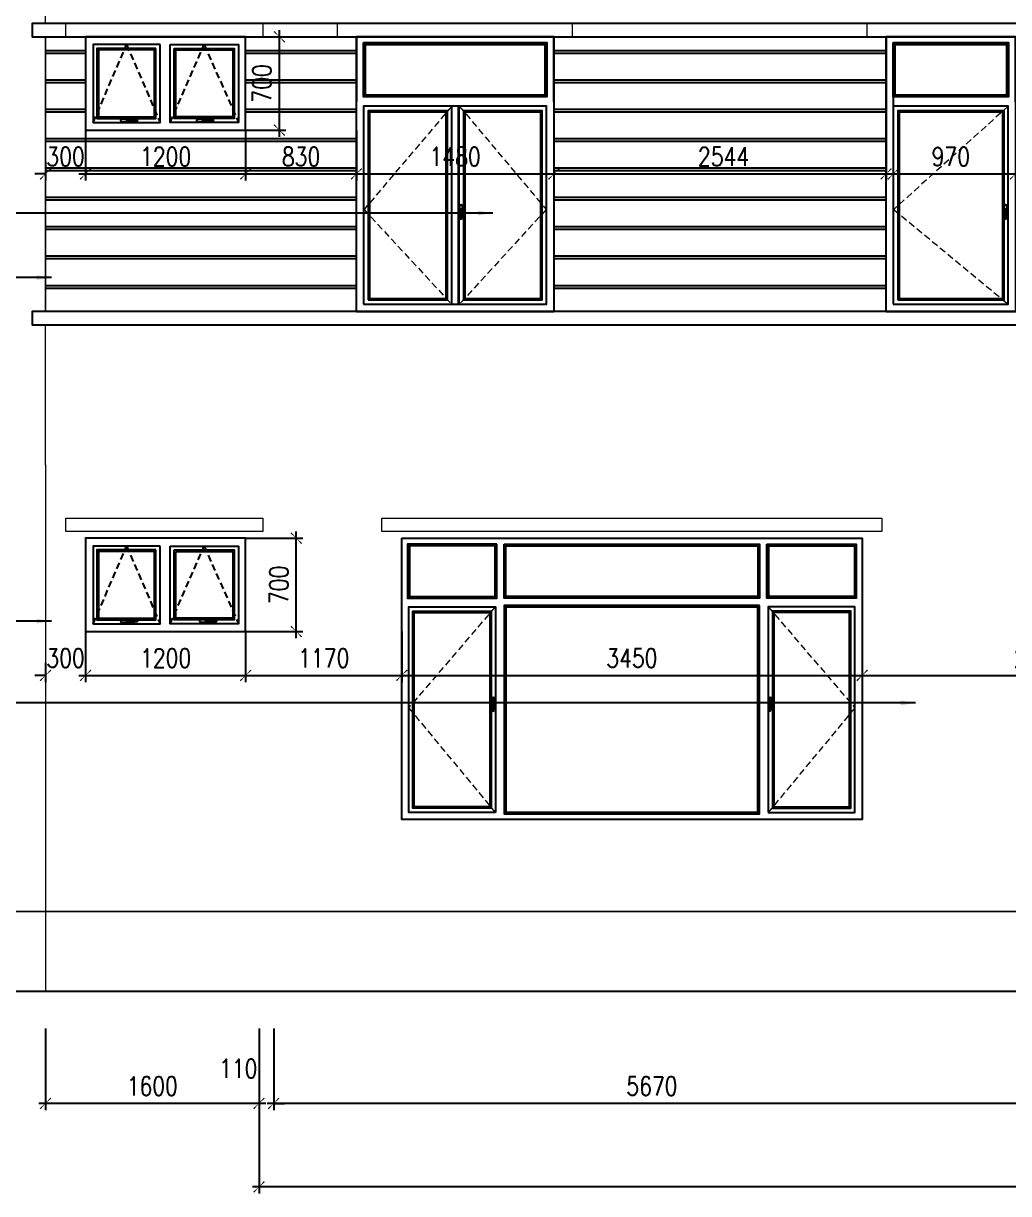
# Model space of a CAD drawing. Header units: millimetres. Extents: x -34806 to 662668, y 63228 to 99452.
# Drawn here: x 372965 to 380349, y 74978 to 83752 of the extents above; entities that cross this region are included whole.
import ezdxf

# ---------------------------------------------------------------- set-up
doc = ezdxf.new("R2010")
doc.units = ezdxf.units.MM
doc.header["$LTSCALE"] = 200
doc.header["$MEASUREMENT"] = 0
doc.header["$PDMODE"] = 3
doc.header["$PDSIZE"] = 50
doc.linetypes.add('HIDDEN', pattern=[0.375, 0.25, -0.125])
doc.layers.get('0').update_dxf_attribs({"color": 95, "linetype": 'CONTINUOUS'})
doc.layers.get('DEFPOINTS').update_dxf_attribs({"linetype": 'CONTINUOUS'})
for name, color, linetype in [('COT', 2, 'CONTINUOUS'), ('DIM', 1, 'CONTINUOUS'), ('Net_Manh', 155, 'CONTINUOUS'), ('Net_Thay', 7, 'CONTINUOUS'), ('TPTA-Text', 253, 'CONTINUOUS'), ('TPTA-Virtural', 253, 'CONTINUOUS'), ('wood', 254, 'CONTINUOUS')]:
    doc.layers.add(name, color=color, linetype=linetype)
for name, color, linetype, lineweight in [('hatch', 251, 'CONTINUOUS', 5), ('nep', 4, 'CONTINUOUS', 30), ('thay', 7, 'CONTINUOUS', 18), ('VU', 8, 'HIDDEN', 13)]:
    doc.layers.add(name, color=color, linetype=linetype, lineweight=lineweight)
doc.styles.add('RomanS', font='romans.shx', dxfattribs={"width": 0.8})
doc.dimstyles.new('D1', dxfattribs={"dimtxt": 140, "dimasz": 80, "dimexe": 50, "dimexo": 0, "dimgap": 60, "dimtad": 1, "dimdec": 0, "dimzin": 0, "dimdsep": 46, "dimtxsty": 'RomanS', "dimblk1": 'ARCHTICK', "dimblk2": 'ARCHTICK', "dimsah": 1, "dimcen": 100, "dimdle": 50, "dimclrt": 7, "dimadec": 0, "dimazin": 0, "dimtfac": 0.005, "dimtdec": 0, "dimtix": 1, "dimtofl": 0, "dimtmove": 2, "dimatfit": 3, "dimldrblk": 'ARCHTICK', "dimfxl": 1, "dimtvp": 0.8, "dimtolj": 1, "dimtzin": 0, "dimarcsym": 0})
doc.dimstyles.new('DIM-A3', dxfattribs={"dimscale": 0, "dimtxt": 160, "dimasz": 110, "dimexe": 110, "dimexo": 0, "dimgap": 110, "dimtad": 1, "dimdec": 0, "dimdsep": 46, "dimtxsty": 'RomanS', "dimblk1": 'ARCHTICK', "dimblk2": 'ARCHTICK', "dimsah": 1, "dimcen": 0.09, "dimdle": 110, "dimclrd": 256, "dimclre": 256, "dimclrt": 14, "dimadec": 0, "dimazin": 0, "dimtfac": 1, "dimtdec": 0, "dimtix": 1, "dimtmove": 2, "dimatfit": 3, "dimfxl": 110, "dimtolj": 1, "dimarcsym": 0})

# ---------------------------------------------------------------- blocks, each defined once
blk = doc.blocks.new('_ArchTick')
at = {"layer": 'DIM', "color": 150}
blk.add_lwpolyline([(0.5, 0.5, 0.133, 0, 0), (0, 0, 0, 0.133, 0), (-0.5, -0.5, 0.133, 0.133, 0)], format="xyseb", dxfattribs=at)
blk = doc.blocks.new('*D126')
at = {"layer": 'DEFPOINTS', "color": 0}
for p in [(374730.7, 76216.2), (386950.7, 76216.2), (374730.7, 75028.2)]:
    blk.add_point(p, dxfattribs=at)
at = {"layer": 'DIM', "color": 0, "lineweight": -2}
for p, q in [((374730.7, 76216.2), (374730.7, 74978.2)), ((386950.7, 76216.2), (386950.7, 74978.2)), ((387000.7, 75028.2), (374680.7, 75028.2))]:
    blk.add_line(p, q, dxfattribs=at)
at = {"layer": 'DIM', "color": 0, "lineweight": -2, "xscale": 80, "yscale": 80, "zscale": 80, "rotation": 180}
blk.add_blockref('_ArchTick', (374730.7, 75028.2), dxfattribs=at)
at = {"layer": 'DIM', "color": 0, "lineweight": -2, "xscale": 80, "yscale": 80, "zscale": 80}
blk.add_blockref('_ArchTick', (386950.7, 75028.2), dxfattribs=at)
at = {"layer": 'DIM', "color": 7, "insert": (380900.7, 75158.2), "char_height": 140, "attachment_point": 5, "style": 'RomanS'}
blk.add_mtext('\\A1;12220', dxfattribs=at)
blk = doc.blocks.new('*D127')
at = {"layer": 'DEFPOINTS', "color": 0}
for p in [(373130.7, 76216.2), (374730.7, 76216.2), (373130.7, 75654.5)]:
    blk.add_point(p, dxfattribs=at)
at = {"layer": 'DIM', "color": 0, "lineweight": -2}
for p, q in [((373130.7, 76216.2), (373130.7, 75604.5)), ((374730.7, 76216.2), (374730.7, 75604.5)), ((374780.7, 75654.5), (373080.7, 75654.5))]:
    blk.add_line(p, q, dxfattribs=at)
at = {"layer": 'DIM', "color": 0, "lineweight": -2, "xscale": 80, "yscale": 80, "zscale": 80, "rotation": 180}
blk.add_blockref('_ArchTick', (373130.7, 75654.5), dxfattribs=at)
at = {"layer": 'DIM', "color": 0, "lineweight": -2, "xscale": 80, "yscale": 80, "zscale": 80}
blk.add_blockref('_ArchTick', (374730.7, 75654.5), dxfattribs=at)
at = {"layer": 'DIM', "color": 7, "insert": (373930.7, 75784.5), "char_height": 140, "attachment_point": 5, "style": 'RomanS'}
blk.add_mtext('\\A1;1600', dxfattribs=at)
blk = doc.blocks.new('*D128')
at = {"layer": 'DEFPOINTS', "color": 0}
for p in [(374840.7, 76216.2), (380510.7, 76192.4), (374840.7, 75654.5)]:
    blk.add_point(p, dxfattribs=at)
at = {"layer": 'DIM', "color": 0, "lineweight": -2}
for p, q in [((374840.7, 76216.2), (374840.7, 75604.5)), ((380510.7, 76192.4), (380510.7, 75604.5)), ((380560.7, 75654.5), (374790.7, 75654.5))]:
    blk.add_line(p, q, dxfattribs=at)
at = {"layer": 'DIM', "color": 0, "lineweight": -2, "xscale": 80, "yscale": 80, "zscale": 80, "rotation": 180}
blk.add_blockref('_ArchTick', (374840.7, 75654.5), dxfattribs=at)
at = {"layer": 'DIM', "color": 0, "lineweight": -2, "xscale": 80, "yscale": 80, "zscale": 80}
blk.add_blockref('_ArchTick', (380510.7, 75654.5), dxfattribs=at)
at = {"layer": 'DIM', "color": 7, "insert": (377675.7, 75784.5), "char_height": 140, "attachment_point": 5, "style": 'RomanS'}
blk.add_mtext('\\A1;5670', dxfattribs=at)
blk = doc.blocks.new('tn')
at = {"layer": 'wood', "ltscale": 0.5}
for p, q in [((65303.5, -42411.1), (65303.5, -42422.8)), ((65303.6, -42423.4), (65305.2, -42426.5)), ((65305.4, -42427), (65305.4, -42482.4)), ((65314, -42427), (65314, -42482.4)), ((65315.7, -42423.4), (65314.2, -42426.5)), ((65315.9, -42411.1), (65315.9, -42422.8))]:
    blk.add_line(p, q, dxfattribs=at)
for points in [[(65300.1, -42367), (65300.1, -42457.3)], [(65319.3, -42417.3), (65319.3, -42367)], [(65319.3, -42457.3), (65319.3, -42417.3)]]:
    blk.add_lwpolyline(points, dxfattribs=at)
blk.add_circle((65309.7, -42411.1), 1.75, dxfattribs=at)
for centre, radius, start, end in [((65309.7, -42367), 9.61, 0, 180), ((65309.7, -42457.3), 9.61, 180, 243.1549), ((65309.7, -42411.1), 8.28, 318.25899, 221.74101), ((65309.7, -42411.1), 8.28, 48.25899, 221.74101), ((65309.7, -42411.1), 6.18, 0, 180), ((65304.7, -42422.8), 1.2, 180, 207.19267), ((65304.2, -42427), 1.2, 0, 27.19267), ((65315.2, -42427), 1.2, 152.80733, 180), ((65309.7, -42457.3), 9.61, 296.8451, 0), ((65314.7, -42422.8), 1.2, 332.80733, 0), ((65309.7, -42482.4), 4.34, 180, 0)]:
    blk.add_arc(centre, radius, start, end, dxfattribs=at)
blk = doc.blocks.new('*D530')
at = {"layer": 'DEFPOINTS', "color": 0}
for p in [(373430.7, 79192.3), (373130.7, 78957.4), (373430.7, 78863.7)]:
    blk.add_point(p, dxfattribs=at)
at = {"layer": 'DIM', "color": 0, "lineweight": -2}
for p, q in [((373430.7, 79192.3), (373430.7, 78813.7)), ((373130.7, 78957.4), (373130.7, 78813.7)), ((373130.7, 78863.7), (373050.7, 78863.7)), ((373430.7, 78863.7), (373510.7, 78863.7))]:
    blk.add_line(p, q, dxfattribs=at)
at = {"layer": 'DIM', "color": 0, "lineweight": -2, "xscale": 80, "yscale": 80, "zscale": 80}
blk.add_blockref('_ArchTick', (373130.7, 78863.7), dxfattribs=at)
at = {"layer": 'DIM', "color": 0, "lineweight": -2, "xscale": 80, "yscale": 80, "zscale": 80, "rotation": 180}
blk.add_blockref('_ArchTick', (373430.7, 78863.7), dxfattribs=at)
at = {"layer": 'DIM', "color": 7, "insert": (373280.7, 78993.7), "char_height": 140, "attachment_point": 5, "style": 'RomanS'}
blk.add_mtext('\\A1;300', dxfattribs=at)
blk = doc.blocks.new('*D531')
at = {"layer": 'DEFPOINTS', "color": 0}
for p in [(373430.7, 79192.3), (374630.7, 79192.3), (374630.7, 78863.7)]:
    blk.add_point(p, dxfattribs=at)
at = {"layer": 'DIM', "color": 0, "lineweight": -2}
for p, q in [((373430.7, 79192.3), (373430.7, 78813.7)), ((374630.7, 79192.3), (374630.7, 78813.7)), ((373380.7, 78863.7), (374680.7, 78863.7))]:
    blk.add_line(p, q, dxfattribs=at)
at = {"layer": 'DIM', "color": 0, "lineweight": -2, "xscale": 80, "yscale": 80, "zscale": 80, "rotation": 180}
blk.add_blockref('_ArchTick', (373430.7, 78863.7), dxfattribs=at)
at = {"layer": 'DIM', "color": 0, "lineweight": -2, "xscale": 80, "yscale": 80, "zscale": 80}
blk.add_blockref('_ArchTick', (374630.7, 78863.7), dxfattribs=at)
at = {"layer": 'DIM', "color": 7, "insert": (374030.7, 78993.7), "char_height": 140, "attachment_point": 5, "style": 'RomanS'}
blk.add_mtext('\\A1;1200', dxfattribs=at)
blk = doc.blocks.new('*D532')
at = {"layer": 'DEFPOINTS', "color": 0}
for p in [(374630.7, 79192.3), (375800.6, 79192.3), (375800.6, 78863.7)]:
    blk.add_point(p, dxfattribs=at)
at = {"layer": 'DIM', "color": 0, "lineweight": -2}
for p, q in [((374630.7, 79192.3), (374630.7, 78813.7)), ((375800.6, 79192.3), (375800.6, 78813.7)), ((374580.7, 78863.7), (375850.6, 78863.7))]:
    blk.add_line(p, q, dxfattribs=at)
at = {"layer": 'DIM', "color": 0, "lineweight": -2, "xscale": 80, "yscale": 80, "zscale": 80, "rotation": 180}
blk.add_blockref('_ArchTick', (374630.7, 78863.7), dxfattribs=at)
at = {"layer": 'DIM', "color": 0, "lineweight": -2, "xscale": 80, "yscale": 80, "zscale": 80}
blk.add_blockref('_ArchTick', (375800.6, 78863.7), dxfattribs=at)
at = {"layer": 'DIM', "color": 7, "insert": (375215.6, 78993.7), "char_height": 140, "attachment_point": 5, "style": 'RomanS'}
blk.add_mtext('\\A1;1170', dxfattribs=at)
blk = doc.blocks.new('*D533')
at = {"layer": 'DEFPOINTS', "color": 0}
for p in [(379251.7, 79192.2), (381911.3, 79192.3), (381911.3, 78863.7)]:
    blk.add_point(p, dxfattribs=at)
at = {"layer": 'DIM', "color": 0, "lineweight": -2}
for p, q in [((379251.7, 79192.2), (379251.7, 78813.7)), ((381911.3, 79192.3), (381911.3, 78813.7)), ((379201.7, 78863.7), (381961.3, 78863.7))]:
    blk.add_line(p, q, dxfattribs=at)
at = {"layer": 'DIM', "color": 0, "lineweight": -2, "xscale": 80, "yscale": 80, "zscale": 80, "rotation": 180}
blk.add_blockref('_ArchTick', (379251.7, 78863.7), dxfattribs=at)
at = {"layer": 'DIM', "color": 0, "lineweight": -2, "xscale": 80, "yscale": 80, "zscale": 80}
blk.add_blockref('_ArchTick', (381911.3, 78863.7), dxfattribs=at)
at = {"layer": 'DIM', "color": 7, "insert": (380581.5, 78993.7), "char_height": 140, "attachment_point": 5, "style": 'RomanS'}
blk.add_mtext('\\A1;2660', dxfattribs=at)
blk = doc.blocks.new('*D538')
at = {"layer": 'DEFPOINTS', "color": 0}
for p in [(373430.7, 82952.3), (373130.7, 82717.4), (373430.7, 82623.7)]:
    blk.add_point(p, dxfattribs=at)
at = {"layer": 'DIM', "color": 0, "lineweight": -2}
for p, q in [((373430.7, 82952.3), (373430.7, 82573.7)), ((373130.7, 82717.4), (373130.7, 82573.7)), ((373130.7, 82623.7), (373050.7, 82623.7)), ((373430.7, 82623.7), (373510.7, 82623.7))]:
    blk.add_line(p, q, dxfattribs=at)
at = {"layer": 'DIM', "color": 0, "lineweight": -2, "xscale": 80, "yscale": 80, "zscale": 80}
blk.add_blockref('_ArchTick', (373130.7, 82623.7), dxfattribs=at)
at = {"layer": 'DIM', "color": 0, "lineweight": -2, "xscale": 80, "yscale": 80, "zscale": 80, "rotation": 180}
blk.add_blockref('_ArchTick', (373430.7, 82623.7), dxfattribs=at)
at = {"layer": 'DIM', "color": 7, "insert": (373280.7, 82753.7), "char_height": 140, "attachment_point": 5, "style": 'RomanS'}
blk.add_mtext('\\A1;300', dxfattribs=at)
blk = doc.blocks.new('*D539')
at = {"layer": 'DEFPOINTS', "color": 0}
for p in [(373430.7, 82952.3), (374630.7, 82952.3), (374630.7, 82623.7)]:
    blk.add_point(p, dxfattribs=at)
at = {"layer": 'DIM', "color": 0, "lineweight": -2}
for p, q in [((373430.7, 82952.3), (373430.7, 82573.7)), ((374630.7, 82952.3), (374630.7, 82573.7)), ((373380.7, 82623.7), (374680.7, 82623.7))]:
    blk.add_line(p, q, dxfattribs=at)
at = {"layer": 'DIM', "color": 0, "lineweight": -2, "xscale": 80, "yscale": 80, "zscale": 80, "rotation": 180}
blk.add_blockref('_ArchTick', (373430.7, 82623.7), dxfattribs=at)
at = {"layer": 'DIM', "color": 0, "lineweight": -2, "xscale": 80, "yscale": 80, "zscale": 80}
blk.add_blockref('_ArchTick', (374630.7, 82623.7), dxfattribs=at)
at = {"layer": 'DIM', "color": 7, "insert": (374030.7, 82753.7), "char_height": 140, "attachment_point": 5, "style": 'RomanS'}
blk.add_mtext('\\A1;1200', dxfattribs=at)
blk = doc.blocks.new('*D540')
at = {"layer": 'DEFPOINTS', "color": 0}
for p in [(374630.7, 82952.3), (375460.7, 82952.3), (375460.7, 82623.7)]:
    blk.add_point(p, dxfattribs=at)
at = {"layer": 'DIM', "color": 0, "lineweight": -2}
for p, q in [((374630.7, 82952.3), (374630.7, 82573.7)), ((375460.7, 82952.3), (375460.7, 82573.7)), ((374580.7, 82623.7), (375510.7, 82623.7))]:
    blk.add_line(p, q, dxfattribs=at)
at = {"layer": 'DIM', "color": 0, "lineweight": -2, "xscale": 80, "yscale": 80, "zscale": 80, "rotation": 180}
blk.add_blockref('_ArchTick', (374630.7, 82623.7), dxfattribs=at)
at = {"layer": 'DIM', "color": 0, "lineweight": -2, "xscale": 80, "yscale": 80, "zscale": 80}
blk.add_blockref('_ArchTick', (375460.7, 82623.7), dxfattribs=at)
at = {"layer": 'DIM', "color": 7, "insert": (375045.7, 82753.7), "char_height": 140, "attachment_point": 5, "style": 'RomanS'}
blk.add_mtext('\\A1;830', dxfattribs=at)
blk = doc.blocks.new('*D541')
at = {"layer": 'DEFPOINTS', "color": 0}
for p in [(375460.7, 82952.3), (376940.7, 82952.3), (376940.7, 82623.7)]:
    blk.add_point(p, dxfattribs=at)
at = {"layer": 'DIM', "color": 0, "lineweight": -2}
for p, q in [((375460.7, 82952.3), (375460.7, 82573.7)), ((376940.7, 82952.3), (376940.7, 82573.7)), ((375410.7, 82623.7), (376990.7, 82623.7))]:
    blk.add_line(p, q, dxfattribs=at)
at = {"layer": 'DIM', "color": 0, "lineweight": -2, "xscale": 80, "yscale": 80, "zscale": 80, "rotation": 180}
blk.add_blockref('_ArchTick', (375460.7, 82623.7), dxfattribs=at)
at = {"layer": 'DIM', "color": 0, "lineweight": -2, "xscale": 80, "yscale": 80, "zscale": 80}
blk.add_blockref('_ArchTick', (376940.7, 82623.7), dxfattribs=at)
at = {"layer": 'DIM', "color": 7, "insert": (376200.7, 82753.7), "char_height": 140, "attachment_point": 5, "style": 'RomanS'}
blk.add_mtext('\\A1;1480', dxfattribs=at)
blk = doc.blocks.new('*D567')
at = {"layer": 'DEFPOINTS', "color": 0}
for p in [(379484.9, 83498.4), (376940.7, 82952.3), (379484.9, 82623.7)]:
    blk.add_point(p, dxfattribs=at)
at = {"layer": 'DIM', "color": 0, "lineweight": -2}
for p, q in [((379484.9, 83498.4), (379484.9, 82573.7)), ((376940.7, 82952.3), (376940.7, 82573.7)), ((376890.7, 82623.7), (379534.9, 82623.7))]:
    blk.add_line(p, q, dxfattribs=at)
at = {"layer": 'DIM', "color": 0, "lineweight": -2, "xscale": 80, "yscale": 80, "zscale": 80, "rotation": 180}
blk.add_blockref('_ArchTick', (376940.7, 82623.7), dxfattribs=at)
at = {"layer": 'DIM', "color": 0, "lineweight": -2, "xscale": 80, "yscale": 80, "zscale": 80}
blk.add_blockref('_ArchTick', (379484.9, 82623.7), dxfattribs=at)
at = {"layer": 'DIM', "color": 7, "insert": (378212.8, 82753.7), "char_height": 140, "attachment_point": 5, "style": 'RomanS'}
blk.add_mtext('\\A1;2544', dxfattribs=at)
blk = doc.blocks.new('*D568')
at = {"layer": 'DEFPOINTS', "color": 0}
for p in [(379430.9, 83271.8), (380400.7, 83271.8), (380400.7, 82623.7)]:
    blk.add_point(p, dxfattribs=at)
at = {"layer": 'DIM', "color": 0, "lineweight": -2}
for p, q in [((379430.9, 83271.8), (379430.9, 82573.7)), ((380400.7, 83271.8), (380400.7, 82573.7)), ((379380.9, 82623.7), (380450.7, 82623.7))]:
    blk.add_line(p, q, dxfattribs=at)
at = {"layer": 'DIM', "color": 0, "lineweight": -2, "xscale": 80, "yscale": 80, "zscale": 80, "rotation": 180}
blk.add_blockref('_ArchTick', (379430.9, 82623.7), dxfattribs=at)
at = {"layer": 'DIM', "color": 0, "lineweight": -2, "xscale": 80, "yscale": 80, "zscale": 80}
blk.add_blockref('_ArchTick', (380400.7, 82623.7), dxfattribs=at)
at = {"layer": 'DIM', "color": 7, "insert": (379915.8, 82753.7), "char_height": 140, "attachment_point": 5, "style": 'RomanS'}
blk.add_mtext('\\A1;970', dxfattribs=at)
blk = doc.blocks.new('*D572')
at = {"layer": 'DEFPOINTS', "color": 0}
for p in [(379430.9, 82952.3), (380400.7, 82952.3), (380400.7, 82623.7)]:
    blk.add_point(p, dxfattribs=at)
at = {"layer": 'DIM', "color": 0, "lineweight": -2}
for p, q in [((379430.9, 82952.3), (379430.9, 82573.7)), ((380400.7, 82952.3), (380400.7, 82573.7)), ((379380.9, 82623.7), (380450.7, 82623.7))]:
    blk.add_line(p, q, dxfattribs=at)
at = {"layer": 'DIM', "color": 0, "lineweight": -2, "xscale": 80, "yscale": 80, "zscale": 80, "rotation": 180}
blk.add_blockref('_ArchTick', (379430.9, 82623.7), dxfattribs=at)
at = {"layer": 'DIM', "color": 0, "lineweight": -2, "xscale": 80, "yscale": 80, "zscale": 80}
blk.add_blockref('_ArchTick', (380400.7, 82623.7), dxfattribs=at)
at = {"layer": 'DIM', "color": 7, "insert": (379915.8, 82753.7), "char_height": 140, "attachment_point": 5, "style": 'RomanS'}
blk.add_mtext('\\A1;970', dxfattribs=at)
blk = doc.blocks.new('*D574')
at = {"layer": 'DEFPOINTS', "color": 0}
for p in [(374730.7, 76216.2), (374840.7, 76216.2), (374730.7, 75654.5)]:
    blk.add_point(p, dxfattribs=at)
at = {"layer": 'DIM', "color": 0, "lineweight": -2}
for p, q in [((374730.7, 76216.2), (374730.7, 75604.5)), ((374840.7, 76216.2), (374840.7, 75604.5)), ((374730.7, 75654.5), (374650.7, 75654.5)), ((374840.7, 75654.5), (374920.7, 75654.5))]:
    blk.add_line(p, q, dxfattribs=at)
at = {"layer": 'DIM', "color": 0, "lineweight": -2, "xscale": 80, "yscale": 80, "zscale": 80}
blk.add_blockref('_ArchTick', (374730.7, 75654.5), dxfattribs=at)
at = {"layer": 'DIM', "color": 0, "lineweight": -2, "xscale": 80, "yscale": 80, "zscale": 80, "rotation": 180}
blk.add_blockref('_ArchTick', (374840.7, 75654.5), dxfattribs=at)
at = {"layer": 'DIM', "color": 7, "insert": (374575.3, 75915.7), "char_height": 140, "attachment_point": 5, "style": 'RomanS'}
blk.add_mtext('\\A1;110', dxfattribs=at)
blk = doc.blocks.new('*D918')
at = {"layer": 'DEFPOINTS', "color": 0}
for p in [(375800.7, 79192.3), (379250.7, 79192.3), (379250.7, 78863.8)]:
    blk.add_point(p, dxfattribs=at)
at = {"layer": 'DIM', "color": 0, "lineweight": -2}
for p, q in [((375800.7, 79192.3), (375800.7, 78813.8)), ((379250.7, 79192.3), (379250.7, 78813.8)), ((375750.7, 78863.8), (379300.7, 78863.8))]:
    blk.add_line(p, q, dxfattribs=at)
at = {"layer": 'DIM', "color": 0, "lineweight": -2, "xscale": 80, "yscale": 80, "zscale": 80, "rotation": 180}
blk.add_blockref('_ArchTick', (375800.7, 78863.8), dxfattribs=at)
at = {"layer": 'DIM', "color": 0, "lineweight": -2, "xscale": 80, "yscale": 80, "zscale": 80}
blk.add_blockref('_ArchTick', (379250.7, 78863.8), dxfattribs=at)
at = {"layer": 'DIM', "color": 7, "insert": (377525.7, 78993.8), "char_height": 140, "attachment_point": 5, "style": 'RomanS'}
blk.add_mtext('\\A1;3450', dxfattribs=at)
blk = doc.blocks.new('*D1017')
at = {"color": 0, "lineweight": -2}
for p, q in [((374630.7, 83652.3), (374933, 83652.3)), ((374883, 83702.3), (374883, 82902.3)), ((374630.7, 82952.3), (374933, 82952.3))]:
    blk.add_line(p, q, dxfattribs=at)
at = {"layer": 'DEFPOINTS', "color": 0}
for p in [(374630.7, 83652.3), (374630.7, 82952.3), (374883, 82952.3)]:
    blk.add_point(p, dxfattribs=at)
at = {"color": 0, "lineweight": -2, "xscale": 80, "yscale": 80, "zscale": 80}
for p, rotation in [((374883, 83652.3), 90), ((374883, 82952.3), 270)]:
    blk.add_blockref('_ArchTick', p, dxfattribs=dict(at, rotation=rotation))
at = {"color": 7, "insert": (374753, 83302.3), "char_height": 140, "attachment_point": 5, "rotation": 90, "style": 'RomanS'}
blk.add_mtext('\\A1;700', dxfattribs=at)
blk = doc.blocks.new('*D1018')
at = {"color": 0, "lineweight": -2}
for p, q in [((375010, 79142.3), (375010, 79942.3)), ((374630.7, 79892.3), (375060, 79892.3)), ((374630.7, 79192.3), (375060, 79192.3))]:
    blk.add_line(p, q, dxfattribs=at)
at = {"layer": 'DEFPOINTS', "color": 0}
for p in [(374630.7, 79892.3), (375010, 79892.3), (374630.7, 79192.3)]:
    blk.add_point(p, dxfattribs=at)
at = {"color": 0, "lineweight": -2, "xscale": 80, "yscale": 80, "zscale": 80}
for p, rotation in [((375010, 79892.3), 90), ((375010, 79192.3), 270)]:
    blk.add_blockref('_ArchTick', p, dxfattribs=dict(at, rotation=rotation))
at = {"color": 7, "insert": (374880, 79542.3), "char_height": 140, "attachment_point": 5, "rotation": 90, "style": 'RomanS'}
blk.add_mtext('\\A1;700', dxfattribs=at)

msp = doc.modelspace()

# ---------------------------------------------------------------- linework, layer by layer
at = {"layer": 'COT'}
msp.add_line((393389.2, 76492.3), (364982.3, 76492.3), dxfattribs=at)
at = {"layer": 'hatch'}
for p, q in [((373130.7, 83652.3), (373130.7, 81592.3)), ((393389.2, 77092.3), (364982.3, 77092.3)), ((367725.7, 77092.3), (393389.2, 77092.3)), ((380350.7, 77092.3), (373130.7, 77092.3))]:
    msp.add_line(p, q, dxfattribs=at)
msp.add_lwpolyline([(375800.7, 77782.3), (379250.7, 77782.3), (379250.7, 79892.4), (375800.7, 79892.4)], close=True, dxfattribs=at)
at = {"layer": 'nep', "ltscale": 0.5}
for p, q in [((376237.6, 82350.9), (376237.6, 82337.1)), ((376237.8, 82336.4), (376239.7, 82332.8)), ((376239.8, 82332.2), (376239.8, 82290.6)), ((376250, 82332.2), (376250, 82290.6)), ((376252, 82336.4), (376250.1, 82332.8)), ((376252.2, 82350.9), (376252.2, 82337.1)), ((380319.7, 82350.9), (380319.7, 82337.1)), ((380319.8, 82336.4), (380321.7, 82332.8)), ((380321.8, 82332.2), (380321.8, 82290.6)), ((380332, 82332.2), (380332, 82290.6)), ((380334, 82336.4), (380332.2, 82332.8)), ((380334.2, 82350.9), (380334.2, 82337.1))]:
    msp.add_line(p, q, dxfattribs=at)
for points in [[(376233.6, 82343.6), (376233.6, 82381.6)], [(376233.6, 82320.1), (376233.6, 82343.6)], [(376256.2, 82381.6), (376256.2, 82320.1)], [(380315.6, 82343.6), (380315.6, 82381.6)], [(380315.6, 82320.1), (380315.6, 82343.6)], [(380338.2, 82381.6), (380338.2, 82320.1)]]:
    msp.add_lwpolyline(points, dxfattribs=at)
for centre in [(376244.9, 82350.9), (380326.9, 82350.9)]:
    msp.add_circle(centre, 2.05, dxfattribs=at)
for centre, radius, start, end in [((376244.9, 82381.6), 11.3, 0, 180), ((380326.9, 82381.6), 11.3, 0, 180), ((376244.9, 82320.1), 11.3, 180, 243.1549), ((376244.9, 82350.9), 9.72, 318.25899, 221.74101), ((376244.9, 82350.9), 7.25, 0, 180), ((376239.1, 82337.1), 1.4, 180, 207.19267), ((376244.9, 82350.9), 9.72, 318.25899, 131.74101), ((376238.4, 82332.2), 1.4, 0, 27.19267), ((376251.4, 82332.2), 1.4, 152.80733, 180), ((376244.9, 82320.1), 11.3, 296.8451, 0), ((376250.7, 82337.1), 1.4, 332.80733, 0), ((380326.9, 82320.1), 11.3, 180, 243.1549), ((380326.9, 82350.9), 9.72, 318.25899, 221.74101), ((380326.9, 82350.9), 7.25, 0, 180), ((380321.1, 82337.1), 1.4, 180, 207.19267), ((380326.9, 82350.9), 9.72, 318.25899, 131.74101), ((380320.4, 82332.2), 1.4, 0, 27.19267), ((380333.4, 82332.2), 1.4, 152.80733, 180), ((380326.9, 82320.1), 11.3, 296.8451, 0), ((380332.8, 82337.1), 1.4, 332.80733, 0), ((376244.9, 82290.6), 5.09, 180, 0), ((380326.9, 82290.6), 5.09, 180, 0)]:
    msp.add_arc(centre, radius, start, end, dxfattribs=at)
at = {"layer": 'Net_Manh'}
for p, q in [((373130.7, 83548.3), (373430.7, 83548.3)), ((374630.7, 83548.3), (375460.7, 83548.3)), ((376940.7, 83548.3), (379430.9, 83548.3)), ((373130.7, 83528.3), (373430.7, 83528.3)), ((374630.7, 83528.3), (375460.7, 83528.3)), ((376940.7, 83528.3), (379430.9, 83528.3)), ((373130.7, 83328.3), (373430.7, 83328.3)), ((373130.7, 83308.3), (373430.7, 83308.3)), ((374630.7, 83328.3), (375460.7, 83328.3)), ((374630.7, 83308.3), (375460.7, 83308.3)), ((376940.7, 83328.3), (379430.9, 83328.3)), ((376940.7, 83308.3), (379430.9, 83308.3)), ((373130.7, 83108.3), (373430.7, 83108.3)), ((374630.7, 83108.3), (375460.7, 83108.3)), ((376940.7, 83108.3), (379430.9, 83108.3)), ((373130.7, 83088.3), (373430.7, 83088.3)), ((374630.7, 83088.3), (375460.7, 83088.3)), ((376940.7, 83088.3), (379430.9, 83088.3)), ((373130.7, 82888.3), (375460.7, 82888.3)), ((373130.7, 82868.3), (375460.7, 82868.3)), ((376940.7, 82888.3), (379430.9, 82888.3)), ((376940.7, 82868.3), (379430.9, 82868.3)), ((373130.7, 82668.3), (375460.7, 82668.3)), ((376940.7, 82668.3), (379430.9, 82668.3)), ((373130.7, 82648.3), (375460.7, 82648.3)), ((376940.7, 82648.3), (379430.9, 82648.3)), ((373130.7, 82448.3), (375460.7, 82448.3)), ((373130.7, 82428.3), (375460.7, 82428.3)), ((376940.7, 82448.3), (379430.9, 82448.3)), ((376940.7, 82428.3), (379430.9, 82428.3)), ((373130.7, 82228.3), (375460.7, 82228.3)), ((376940.7, 82228.3), (379430.9, 82228.3)), ((373130.7, 82208.3), (375460.7, 82208.3)), ((376940.7, 82208.3), (379430.9, 82208.3)), ((373130.7, 82008.3), (375460.7, 82008.3)), ((373130.7, 81988.3), (375460.7, 81988.3)), ((376940.7, 82008.3), (379430.9, 82008.3)), ((376940.7, 81988.3), (379430.9, 81988.3)), ((373130.7, 81788.3), (375460.7, 81788.3)), ((376940.7, 81788.3), (379430.9, 81788.3)), ((373130.7, 81768.3), (375460.7, 81768.3)), ((376940.7, 81768.3), (379430.9, 81768.3))]:
    msp.add_line(p, q, dxfattribs=at)
at = {"layer": 'Net_Thay'}
for points in [[(373430.7, 83652.3), (373430.7, 82952.3), (374630.7, 82952.3), (374630.7, 83652.3)], [(373430.7, 79892.3), (373430.7, 79192.3), (374630.7, 79192.3), (374630.7, 79892.3)]]:
    msp.add_lwpolyline(points, close=True, dxfattribs=at)
at = {"layer": 'thay'}
for p, q in [((373130.7, 83752.3), (373130.7, 84912.3)), ((373130.7, 81592.3), (373130.7, 83652.3)), ((373130.7, 81592.3), (373130.7, 83652.3)), ((374611.7, 83652.3), (373430.7, 83652.3)), ((374630.7, 82952.3), (374630.7, 83652.3)), ((376940.7, 83652.3), (376940.7, 81592.3)), ((373130.7, 80442.3), (373130.7, 81492.3)), ((373130.7, 80442.3), (373130.7, 77092.3)), ((374611.7, 79892.3), (373430.7, 79892.3)), ((374630.7, 79192.3), (374630.7, 79892.3)), ((379250.7, 79892.4), (375800.7, 79892.4)), ((375800.7, 79873.4), (375800.7, 77782.3)), ((373130.7, 77092.3), (373130.7, 76492.3))]:
    msp.add_line(p, q, dxfattribs=at)
for points in [[(373282.1, 83752.3), (374758.6, 83752.3), (374758.6, 83652.3), (373282.1, 83652.3)], [(375318.3, 83752.3), (377077, 83752.3), (377077, 83652.3), (375318.3, 83652.3)], [(379288.5, 83752.3), (380518.1, 83752.3), (380518.1, 83652.3), (379288.5, 83652.3)], [(373282.1, 80042.3), (374758.6, 80042.3), (374758.6, 79942.3), (373282.1, 79942.3)], [(375652, 80042.4), (379399.3, 80042.4), (379399.3, 79942.4), (375652, 79942.4)]]:
    msp.add_lwpolyline(points, close=True, dxfattribs=at)
for points in [[(373430.7, 82952.3), (373430.7, 83652.3)], [(375460.7, 81592.3), (375460.7, 83652.3)], [(379430.9, 81592.3), (379430.9, 83652.3)], [(373430.7, 79192.3), (373430.7, 79892.3)], [(379250.7, 77782.3), (375800.7, 77782.3)]]:
    msp.add_lwpolyline(points, dxfattribs=at)
at = {"layer": 'TPTA-Virtural'}
msp.add_line((387049.2, 81592.3), (373296.5, 81592.3), dxfattribs=at)
for points in [[(387044.4, 83752.3), (373030.7, 83752.3), (373030.7, 83652.3), (387044.4, 83652.3)], [(387049.2, 81592.3), (373030.7, 81592.3), (373030.7, 81492.3), (387049.2, 81492.3)], [(375800.6, 79892.4), (379250.7, 79892.4), (379250.8, 77782.3), (375800.7, 77782.3)]]:
    msp.add_lwpolyline(points, close=True, dxfattribs=at)
at = {"layer": 'VU', "linetype": 'HIDDEN'}
for points in [[(376175.3, 83131.7), (375517.7, 82357.1), (376175.3, 81646.3)], [(376232.1, 83131.7), (376883.7, 82357.1), (376232.1, 81646.3)], [(380346.7, 83131.7), (379487.9, 82357.1), (380346.7, 81646.3)], [(376501.4, 79378.2), (375852.4, 78620.2), (376501.4, 77836.3)], [(378547.7, 79378.2), (379196.7, 78620.2), (378547.7, 77836.3)]]:
    msp.add_lwpolyline(points, dxfattribs=at)
at = {"layer": 'wood'}
for p, q in [((376175.3, 81646.3), (376175.3, 83131.7)), ((376226.1, 81646.3), (376226.1, 83131.7)), ((376232.1, 81646.3), (376232.1, 83131.7)), ((380346.7, 81646.3), (380346.7, 83131.7)), ((378471.4, 79838.4), (378471.4, 79452.2)), ((376480.5, 78673.4), (376480.5, 78659.7)), ((376480.7, 78659), (376482.5, 78655.4)), ((376482.7, 78654.8), (376482.7, 78600.9)), ((376492.9, 78654.8), (376492.9, 78600.9)), ((376494.9, 78659), (376493, 78655.4)), ((376495, 78673.4), (376495, 78659.7)), ((378554.1, 78673.4), (378554.1, 78659.7)), ((378554.2, 78659), (378556.1, 78655.4)), ((378556.2, 78654.8), (378556.2, 78600.9)), ((378566.4, 78654.8), (378566.4, 78600.9)), ((378568.4, 78659), (378566.6, 78655.4)), ((378568.6, 78673.4), (378568.6, 78659.7))]:
    msp.add_line(p, q, dxfattribs=at)
for points in [[(374630.7, 83652.3), (373430.7, 83652.3), (373430.7, 82952.3), (374630.7, 82952.3), (374630.7, 83652.3)], [(373989.6, 83593.3), (373487.7, 83593.3), (373487.7, 83009.3), (373989.6, 83009.3)], [(373958.6, 83565.3), (373515.7, 83565.3), (373515.7, 83040.3), (373958.6, 83040.3)], [(373946.6, 83553.3), (373527.7, 83553.3), (373527.7, 83052.3), (373946.6, 83052.3)], [(374063.6, 83593.3), (374576.7, 83593.3), (374576.7, 83009.3), (374063.6, 83009.3)], [(374094.6, 83565.3), (374545.7, 83565.3), (374545.7, 83040.3), (374094.6, 83040.3)], [(374106.6, 83553.3), (374533.7, 83553.3), (374533.7, 83052.3), (374106.6, 83052.3)], [(375514.7, 83608.3), (376887.1, 83608.3), (376887.1, 83202), (375514.7, 83202)], [(375524.7, 83598.3), (376877.1, 83598.3), (376877.1, 83212), (375524.7, 83212)], [(375527.7, 83595.3), (376874.1, 83595.3), (376874.1, 83215), (375527.7, 83215)], [(379484.9, 83608.3), (380347.1, 83608.3), (380347.1, 83202), (379484.9, 83202)], [(379494.9, 83598.3), (380337.1, 83598.3), (380337.1, 83212), (379494.9, 83212)], [(379497.9, 83595.3), (380334.1, 83595.3), (380334.1, 83215), (379497.9, 83215)], [(375514.7, 81646.3), (376886.7, 81646.3), (376886.7, 83131.7), (375514.7, 83131.7)], [(375548.9, 81680.5), (376143.8, 81680.5), (376143.8, 83097.5), (375548.9, 83097.5)], [(376263, 81680.5), (376852.4, 81680.5), (376852.4, 83097.5), (376263, 83097.5)], [(379484.9, 81646.3), (380346.7, 81646.3), (380346.7, 83131.7), (379484.9, 83131.7)], [(379519.1, 81680.5), (380315.2, 81680.5), (380315.2, 83097.5), (379519.1, 83097.5)], [(375558.9, 81690.5), (376133.8, 81690.5), (376133.8, 83087.5), (375558.9, 83087.5)], [(376273, 81690.5), (376842.4, 81690.5), (376842.4, 83087.5), (376273, 83087.5)], [(379529.1, 81690.5), (380305.2, 81690.5), (380305.2, 83087.5), (379529.1, 83087.5)], [(375460.7, 81592.3), (376940.7, 81592.3), (376940.7, 81592.3), (375460.7, 81592.3)], [(379430.9, 81592.3), (380400.7, 81592.3), (380400.7, 81592.3), (379430.9, 81592.3)], [(374630.7, 79892.3), (373430.7, 79892.3), (373430.7, 79192.3), (374630.7, 79192.3), (374630.7, 79892.3)], [(376513.7, 79848.4), (375844.6, 79848.4), (375844.6, 79442.2), (376513.7, 79442.2)], [(376567.7, 79848.4), (378481.4, 79848.4), (378481.4, 79442.2), (376567.7, 79442.2)], [(378537.7, 79848.4), (379206.7, 79848.4), (379206.7, 79442.2), (378537.7, 79442.2)], [(373989.6, 79833.3), (373487.7, 79833.3), (373487.7, 79249.3), (373989.6, 79249.3)], [(373958.6, 79805.3), (373515.7, 79805.3), (373515.7, 79280.3), (373958.6, 79280.3)], [(373946.6, 79793.3), (373527.7, 79793.3), (373527.7, 79292.3), (373946.6, 79292.3)], [(374063.6, 79833.3), (374576.7, 79833.3), (374576.7, 79249.3), (374063.6, 79249.3)], [(374094.6, 79805.3), (374545.7, 79805.3), (374545.7, 79280.3), (374094.6, 79280.3)], [(374106.6, 79793.3), (374533.7, 79793.3), (374533.7, 79292.3), (374106.6, 79292.3)], [(376503.7, 79838.4), (375854.6, 79838.4), (375854.6, 79452.2), (376503.7, 79452.2)], [(376500.7, 79835.4), (375857.6, 79835.4), (375857.6, 79455.2), (376500.7, 79455.2)], [(376577.7, 79838.4), (378471.4, 79838.4), (378471.4, 79452.2), (376577.7, 79452.2)], [(376580.7, 79835.4), (378468.4, 79835.4), (378468.4, 79455.2), (376580.7, 79455.2)], [(378547.7, 79838.4), (379196.7, 79838.4), (379196.7, 79452.2), (378547.7, 79452.2)], [(378550.7, 79835.4), (379193.7, 79835.4), (379193.7, 79455.2), (378550.7, 79455.2)], [(376503.7, 77836.3), (375854.6, 77836.3), (375854.6, 79378.2), (376503.7, 79378.2)], [(376471.7, 77868.3), (375884.6, 77868.3), (375884.6, 79346.2), (376471.7, 79346.2)], [(376461.7, 77878.3), (375894.6, 77878.3), (375894.6, 79336.2), (376461.7, 79336.2)], [(378481.4, 79388.2), (376567.7, 79388.2), (376567.7, 77826.3), (378481.4, 77826.3)], [(378471.4, 79378.2), (376577.7, 79378.2), (376577.7, 77836.3), (378471.4, 77836.3)], [(378468.4, 79375.2), (376580.7, 79375.2), (376580.7, 77839.3), (378468.4, 77839.3)], [(378547.7, 77836.3), (379196.7, 77836.3), (379196.7, 79378.2), (378547.7, 79378.2)], [(378579.7, 77868.3), (379166.7, 77868.3), (379166.7, 79346.2), (378579.7, 79346.2)], [(378589.7, 77878.3), (379156.7, 77878.3), (379156.7, 79336.2), (378589.7, 79336.2)]]:
    msp.add_lwpolyline(points, close=True, dxfattribs=at)
for points in [[(376940.7, 83164), (376940.7, 83652.3), (375460.7, 83652.3), (375460.7, 83164)], [(376940.7, 83652.3), (376940.7, 81592.3), (375460.7, 81592.3), (375460.7, 83652.3)], [(380400.7, 83164), (380400.7, 83652.3), (379430.9, 83652.3), (379430.9, 83164)], [(380400.7, 83652.3), (380400.7, 81592.3), (379430.9, 81592.3), (379430.9, 83652.3)], [(376476.5, 78686.6), (376476.5, 78652.7)], [(376499, 78680.7), (376499, 78686.6)], [(376499, 78652.7), (376499, 78680.7)], [(378550, 78680.7), (378550, 78686.6)], [(378550, 78652.7), (378550, 78680.7)], [(378572.6, 78686.6), (378572.6, 78652.7)]]:
    msp.add_lwpolyline(points, dxfattribs=at)
at = {"layer": 'wood', "linetype": 'HIDDEN'}
for points in [[(373487.7, 83009.3), (373738.7, 83593.3), (373989.6, 83009.3)], [(374063.6, 83009.3), (374320.2, 83593.3), (374576.7, 83009.3)], [(373487.7, 79249.3), (373738.7, 79833.3), (373989.6, 79249.3)], [(374063.6, 79249.3), (374320.2, 79833.3), (374576.7, 79249.3)]]:
    msp.add_lwpolyline(points, dxfattribs=at)
at = {"layer": 'wood'}
for centre in [(376487.8, 78673.4), (378561.3, 78673.4)]:
    msp.add_circle(centre, 2.05, dxfattribs=at)
for centre, radius, start, end in [((376487.8, 78686.6), 11.3, 0, 180), ((376487.8, 78652.7), 11.3, 180, 243.1549), ((376487.8, 78673.4), 9.72, 318.25899, 221.74101), ((376487.8, 78673.4), 7.25, 0, 180), ((376481.9, 78659.7), 1.4, 180, 207.19267), ((376481.3, 78654.8), 1.4, 0, 27.19267), ((376494.3, 78654.8), 1.4, 152.80733, 180), ((376487.8, 78652.7), 11.3, 296.8451, 0), ((378561.3, 78686.6), 11.3, 0, 180), ((378561.3, 78652.7), 11.3, 180, 243.1549), ((378561.3, 78673.4), 9.72, 318.25899, 221.74101), ((378561.3, 78673.4), 7.25, 0, 180), ((378554.8, 78654.8), 1.4, 0, 27.19267), ((378567.8, 78654.8), 1.4, 152.80733, 180), ((378561.3, 78652.7), 11.3, 296.8451, 0), ((378567.2, 78659.7), 1.4, 332.80733, 0), ((376487.8, 78600.9), 5.09, 180, 0), ((378561.3, 78600.9), 5.09, 180, 0)]:
    msp.add_arc(centre, radius, start, end, dxfattribs=at)

# ---------------------------------------------------------------- block references
at = {"layer": 'wood', "rotation": 90}
for p in [(331334.9, 17715.4), (331904.2, 17715.4), (331334.9, 13961.9), (331926.8, 13961.9)]:
    msp.add_blockref('tn', p, dxfattribs=at)

# ---------------------------------------------------------------- dimensions: what is measured, and where the dimension line sits
for base, p1, p2, picture, middle in [((374883, 82952.3), (374630.7, 83652.3), (374630.7, 82952.3), '*D1017', (374753, 83302.3)), ((375010, 79892.3), (374630.7, 79192.3), (374630.7, 79892.3), '*D1018', (374880, 79542.3))]:
    dim = msp.add_linear_dim(base=base, p1=p1, p2=p2, angle=90, dimstyle='D1')
    dim.commit()
    dim.dimension.update_dxf_attribs({"geometry": picture, "text_midpoint": middle})
at = {"layer": 'DIM'}
for base, p1, p2, picture, middle in [((379484.9, 82623.7), (376940.7, 82952.3), (379484.9, 83498.4), '*D567', (378212.8, 82753.7)), ((380400.7, 82623.7), (379430.9, 83271.8), (380400.7, 83271.8), '*D568', (379915.8, 82753.7)), ((373430.7, 82623.7), (373130.7, 82717.4), (373430.7, 82952.3), '*D538', (373280.7, 82753.7)), ((374630.7, 82623.7), (373430.7, 82952.3), (374630.7, 82952.3), '*D539', (374030.7, 82753.7)), ((375460.7, 82623.7), (374630.7, 82952.3), (375460.7, 82952.3), '*D540', (375045.7, 82753.7)), ((376940.7, 82623.7), (375460.7, 82952.3), (376940.7, 82952.3), '*D541', (376200.7, 82753.7)), ((380400.7, 82623.7), (379430.9, 82952.3), (380400.7, 82952.3), '*D572', (379915.8, 82753.7)), ((373430.7, 78863.7), (373130.7, 78957.4), (373430.7, 79192.3), '*D530', (373280.7, 78993.7)), ((374630.7, 78863.7), (373430.7, 79192.3), (374630.7, 79192.3), '*D531', (374030.7, 78993.7)), ((375800.6, 78863.7), (374630.7, 79192.3), (375800.6, 79192.3), '*D532', (375215.6, 78993.7)), ((379250.7, 78863.8), (375800.7, 79192.3), (379250.7, 79192.3), '*D918', (377525.7, 78993.8)), ((381911.3, 78863.7), (379251.7, 79192.2), (381911.3, 79192.3), '*D533', (380581.5, 78993.7)), ((373130.7, 75654.5), (374730.7, 76216.2), (373130.7, 76216.2), '*D127', (373930.7, 75784.5)), ((374840.7, 75654.5), (380510.7, 76192.4), (374840.7, 76216.2), '*D128', (377675.7, 75784.5))]:
    dim = msp.add_linear_dim(base=base, p1=p1, p2=p2, dimstyle='D1', dxfattribs=at)
    dim.commit()
    dim.dimension.update_dxf_attribs({"geometry": picture, "text_midpoint": middle})
for base, p1, picture, middle in [((374730.7, 75654.5), (374840.7, 76216.2), '*D574', (374575.3, 75915.7)), ((374730.7, 75028.2), (386950.7, 76216.2), '*D126', (380900.7, 75158.2))]:
    dim = msp.add_linear_dim(base=base, p1=p1, p2=(374730.7, 76216.2), dimstyle='D1', dxfattribs=at)
    dim.commit()
    dim.dimension.update_dxf_attribs({"geometry": picture, "text_midpoint": middle, "dimtype": 128})

# ---------------------------------------------------------------- leaders
at = {"layer": 'TPTA-Text', "linetype": 'Continuous'}
for points in [[(376482.2, 82329.6), (367906.6, 82329.6)], [(373175, 81846.4), (367906.6, 81846.4)], [(373175, 79270.7), (367906.6, 79270.7)]]:
    msp.add_leader(points, dimstyle='DIM-A3', override={"dimscale": 1, "dimtad": 0}, dxfattribs=at)
at = {"layer": 'TPTA-Text'}
msp.add_leader([(379650.9, 78657), (367906.6, 78657)], dimstyle='DIM-A3', override={"dimscale": 1, "dimtad": 0}, dxfattribs=at)

doc.saveas('drawing.dxf')
